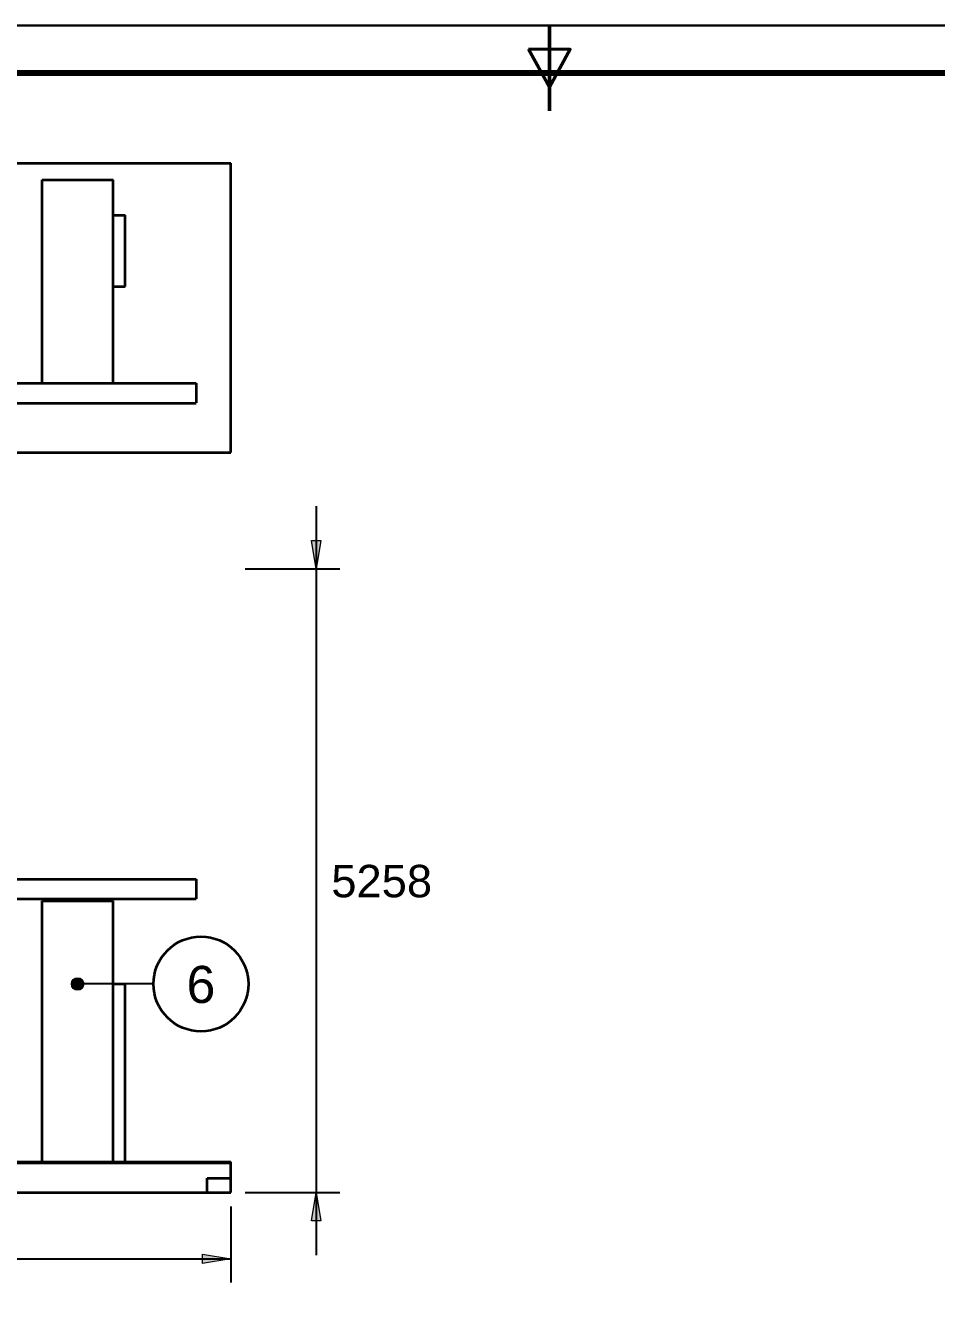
# Model space of a CAD drawing. Header units: millimetres. Extents: x 5 to 415, y 5 to 292.
# Drawn here: x 154.8 to 250.8, y 157.6 to 292 of the extents above; entities that cross this region are included whole.
import ezdxf
from ezdxf.enums import TextEntityAlignment as Align

# ---------------------------------------------------------------- set-up
doc = ezdxf.new("R2010")
doc.units = ezdxf.units.MM
for name, color, linetype in [('PFD-BINGKAI', 7, 'Continuous'), ('PFD-INSTRUMEN', 7, 'Continuous'), ('PFD-PERALATAN', 7, 'Continuous'), ('PFD-TEKS', 7, 'Continuous')]:
    doc.layers.add(name, color=color, linetype=linetype)
doc.styles.add('PFD', font='arial.ttf')

msp = doc.modelspace()

# ---------------------------------------------------------------- hatches: boundary and pattern name
at = {"layer": 'PFD-INSTRUMEN'}
for points in [[(185.4, 234.73), (184.9, 237.73), (185.9, 237.73)], [(185.4, 169), (185.9, 166), (184.9, 166)], [(176.4, 162), (173.4, 161.5), (173.4, 162.5)]]:
    msp.add_hatch(color=7, dxfattribs=at).paths.add_polyline_path(points)
h = msp.add_hatch(color=7, dxfattribs=at)
edge = h.paths.add_edge_path()
edge.add_arc((160.25, 190.97), 0.65, 0, 360)

# ---------------------------------------------------------------- linework, layer by layer
at = {"layer": 'PFD-BINGKAI', "linetype": 'Continuous', "lineweight": 30, "ltscale": 0.35}
msp.add_lwpolyline([(5, 292), (415, 292), (415, 5), (5, 5)], close=True, dxfattribs=at)
at = {"layer": 'PFD-BINGKAI', "linetype": 'Continuous', "lineweight": 50, "ltscale": 0.35}
msp.add_lwpolyline([(210, 292), (210, 283)], dxfattribs=at)
at = {"layer": 'PFD-BINGKAI', "linetype": 'Continuous', "lineweight": 40, "ltscale": 0.35}
msp.add_lwpolyline([(207.8, 289.5), (212.2, 289.5), (210, 285.5)], close=True, dxfattribs=at)
at = {"layer": 'PFD-BINGKAI', "linetype": 'Continuous', "lineweight": 80, "ltscale": 0.35}
msp.add_lwpolyline([(10, 287), (410, 287), (410, 10), (10, 10)], close=True, dxfattribs=at)
at = {"layer": 'PFD-INSTRUMEN', "linetype": 'Continuous', "lineweight": 25, "ltscale": 0.35}
for points in [[(185.4, 241.33), (185.4, 162.4)], [(177.9, 234.73), (187.9, 234.73)], [(168.25, 190.97), (160.25, 190.97)], [(177.9, 169), (187.9, 169)], [(176.4, 167.5), (176.4, 159.5)], [(106.43, 162), (176.4, 162)]]:
    msp.add_lwpolyline(points, dxfattribs=at)
at = {"layer": 'PFD-INSTRUMEN', "linetype": 'Continuous', "lineweight": 5, "ltscale": 0.35}
for points in [[(185.4, 234.73), (184.9, 237.73), (185.9, 237.73)], [(185.4, 169), (185.9, 166), (184.9, 166)], [(176.4, 162), (173.4, 161.5), (173.4, 162.5)]]:
    msp.add_lwpolyline(points, close=True, dxfattribs=at)
at = {"layer": 'PFD-INSTRUMEN', "lineweight": 35}
msp.add_circle((173.25, 190.97), 5, dxfattribs=at)
at = {"layer": 'PFD-INSTRUMEN', "lineweight": 5}
msp.add_circle((160.25, 190.97), 0.65, dxfattribs=at)
at = {"layer": 'PFD-PERALATAN', "linetype": 'Continuous', "lineweight": 35, "ltscale": 0.35}
for points in [[(24, 277.48), (176.4, 277.48)], [(176.4, 247), (176.4, 277.48)], [(156.5, 254.3), (156.5, 275.75)], [(156.5, 275.75), (164, 275.75)], [(164, 254.3), (164, 275.75)], [(164, 272), (165.25, 272)], [(165.25, 264.5), (165.25, 272)], [(164, 264.5), (165.25, 264.5)], [(96.84, 254.3), (172.75, 254.3)], [(172.75, 254.3), (172.75, 254.24), (172.75, 254.14), (172.75, 254.07), (172.75, 253.99), (172.75, 253.9), (172.75, 253.81), (172.75, 253.71), (172.75, 253.6), (172.75, 253.48), (172.75, 253.37), (172.75, 253.25)], [(172.75, 253.25), (172.75, 253.13), (172.75, 253.02), (172.75, 252.9), (172.75, 252.79), (172.75, 252.69), (172.75, 252.6), (172.75, 252.51), (172.75, 252.43), (172.75, 252.36), (172.75, 252.3), (172.75, 252.23)], [(96.84, 252.2), (172.75, 252.2)], [(144, 247), (176.4, 247)], [(96.84, 202.03), (172.75, 202.03)], [(172.75, 202.03), (172.75, 201.92), (172.75, 201.8), (172.75, 201.63), (172.75, 201.43), (172.75, 201.21), (172.75, 200.97), (172.75, 200.74), (172.75, 200.52), (172.75, 200.32), (172.75, 200.15), (172.75, 200.03), (172.75, 199.95)], [(97.55, 199.93), (172.75, 199.93)], [(156.5, 172.22), (156.5, 199.72)], [(156.5, 199.72), (164, 199.72)], [(164, 172.22), (164, 199.72)], [(164, 190.97), (165.25, 190.97)], [(165.25, 172.22), (165.25, 190.97)], [(24, 172.12), (176.4, 172.12)], [(24, 172.12), (176.4, 172.12)], [(144, 172.22), (176.4, 172.22)], [(176.4, 172.12), (176.4, 172.22)], [(176.4, 169), (176.4, 172.12)], [(173.9, 169), (173.9, 170.5)], [(173.9, 170.5), (176.4, 170.5)], [(176.4, 169), (176.4, 170.5)], [(24, 169), (176.4, 169)], [(173.9, 169), (176.4, 169)]]:
    msp.add_lwpolyline(points, dxfattribs=at)

# ---------------------------------------------------------------- texts
at = {"layer": 'PFD-TEKS', "style": 'PFD'}
msp.add_text('5258', height=3.418, dxfattribs=at).set_placement((187, 200.11))
msp.add_text('6', height=3.91, dxfattribs=at).set_placement((173.25, 188.97), align=Align.CENTER)

doc.saveas('drawing.dxf')
